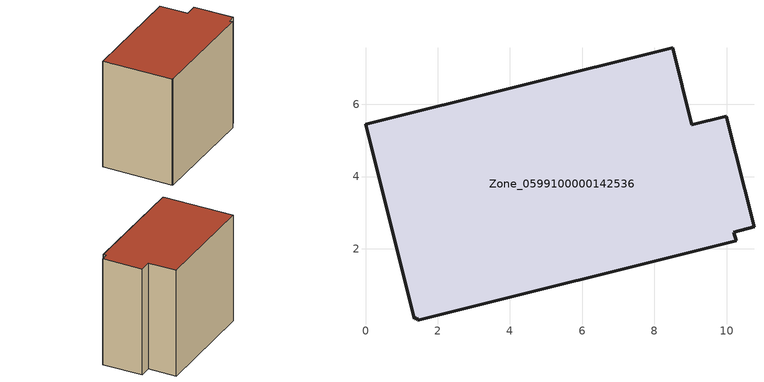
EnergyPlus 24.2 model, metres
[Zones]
Zone_0599100000142536
 floor ground (C_G): 10.2,2.46 10.27,2.22 1.44,0.02 1.42,0.09 1.35,0.07 0,5.46 8.5,7.57 9.04,5.43 9.99,5.67 10.76,2.61 z0
 wall outside (C_F): 9.04,5.43 8.5,7.57 0,5.46 1.35,0.07 1.42,0.09 1.44,0.02 10.27,2.22 10.2,2.46 10.76,2.61 9.99,5.67 9.04,5.43 z0:8.69
 roof outside (C_R): 10.76,2.61 9.99,5.67 9.04,5.43 8.5,7.57 0,5.46 1.35,0.07 1.42,0.09 1.44,0.02 10.27,2.22 10.2,2.46 z8.69
[BUILDING]
Pand.0599100000142536: North Axis=0; Terrain=City; Loads Convergence Tolerance Value=0.04; Temperature Convergence Tolerance Value=0.4; Solar Distribution=FullExterior; Maximum Number of Warmup Days=25; Minimum Number of Warmup Days=1
[Site:Location]
Rotterdam.The.Hague.AP_ZH_NLD Design_Conditions: Latitude=51.96; Longitude=4.45; Time Zone=1; Elevation=-4.5
[SITE:GROUNDTEMPERATURE:BUILDINGSURFACE]
18, 18, 18, 18, 18, 18, 18, 18, 18, 18, 18, 18
[MATERIAL] Thermal Absorptance=0.9; Solar Absorptance=0.7; Visible Absorptance=0.7
Name | Roughness | Thickness | Conductivity | Density | Specific Heat
G.TC.1975-1991 | MediumSmooth | 0.15 | 0.288461 | 540 | 1210
F.TC.1975-1991 | Rough | 0.3 | 0.230769 | 1920 | 840
R.TC.1975-1991 | MediumRough | 0.2 | 0.153846 | 1500 | 1000
[CONSTRUCTION]
C_G: G.TC.1975-1991
C_F: F.TC.1975-1991
C_R: R.TC.1975-1991
[ZONE]
Zone_0599100000142536: Type=1; Multiplier=1; Ceiling Height=Autocalculate; Volume=Autocalculate; Floor Area=autocalculate; Part of Total Floor Area=Yes
[ZONEINFILTRATION:DESIGNFLOWRATE]
Infil_Zone_0599100000142536: Zone or ZoneList or Space or SpaceList=Zone_0599100000142536; Schedule=AlwaysOn; Design Flow Rate Calculation Method=Flow/Area; Flow Rate per Floor Area=0.003; Constant Term Coefficient=1; Temperature Term Coefficient=0; Velocity Term Coefficient=0; Velocity Squared Term Coefficient=0
[HVACTEMPLATE:ZONE:IDEALLOADSAIRSYSTEM]
Zone_0599100000142536: Maximum Heating Supply Air Temperature=50; Minimum Cooling Supply Air Temperature=13; Maximum Heating Supply Air Humidity Ratio=0.0156; Minimum Cooling Supply Air Humidity Ratio=0.0077; Heating Limit=NoLimit; Cooling Limit=NoLimit; Dehumidification Control Type=ConstantSensibleHeatRatio; Cooling Sensible Heat Ratio=0.7; Dehumidification Setpoint=60; Humidification Control Type=None; Humidification Setpoint=30; Outdoor Air Method=None; Outdoor Air Flow Rate per Person=0.00944; Outdoor Air Flow Rate per Zone Floor Area=0; Outdoor Air Flow Rate per Zone=0; Demand Controlled Ventilation Type=None; Outdoor Air Economizer Type=NoEconomizer; Heat Recovery Type=None; Sensible Heat Recovery Effectiveness=0.7; Latent Heat Recovery Effectiveness=0.65
[ZONECONTROL:THERMOSTAT]
ThermostatControl_Zone_0599100000142536: Zone or ZoneList=Zone_0599100000142536; Control Type Schedule=DualSetpointControlType; Control 1=Thermostat_Zone_0599100000142536; Temperature Difference Between Cutout And Setpoint=0
[THERMOSTATSETPOINT:DUALSETPOINT]
Thermostat_Zone_0599100000142536: Heating Setpoint Temperature Schedule=HeatingSetpoint_Zone_0599100000142536; Cooling Setpoint Temperature Schedule=CoolingSetpoint_Zone_0599100000142536
[SCHEDULE:COMPACT]
HeatingSetpoint_Zone_0599100000142536: Through: 12/31, For: AllDays, Until: 24:00, 21
CoolingSetpoint_Zone_0599100000142536: Through: 12/31, For: AllDays, Until: 24:00, 24
DualSetpointControlType: Through: 12/31, For: AllDays, Until: 24:00, 4
AlwaysOn: Through: 12/31, For: AllDays, Until: 24:00, 1
